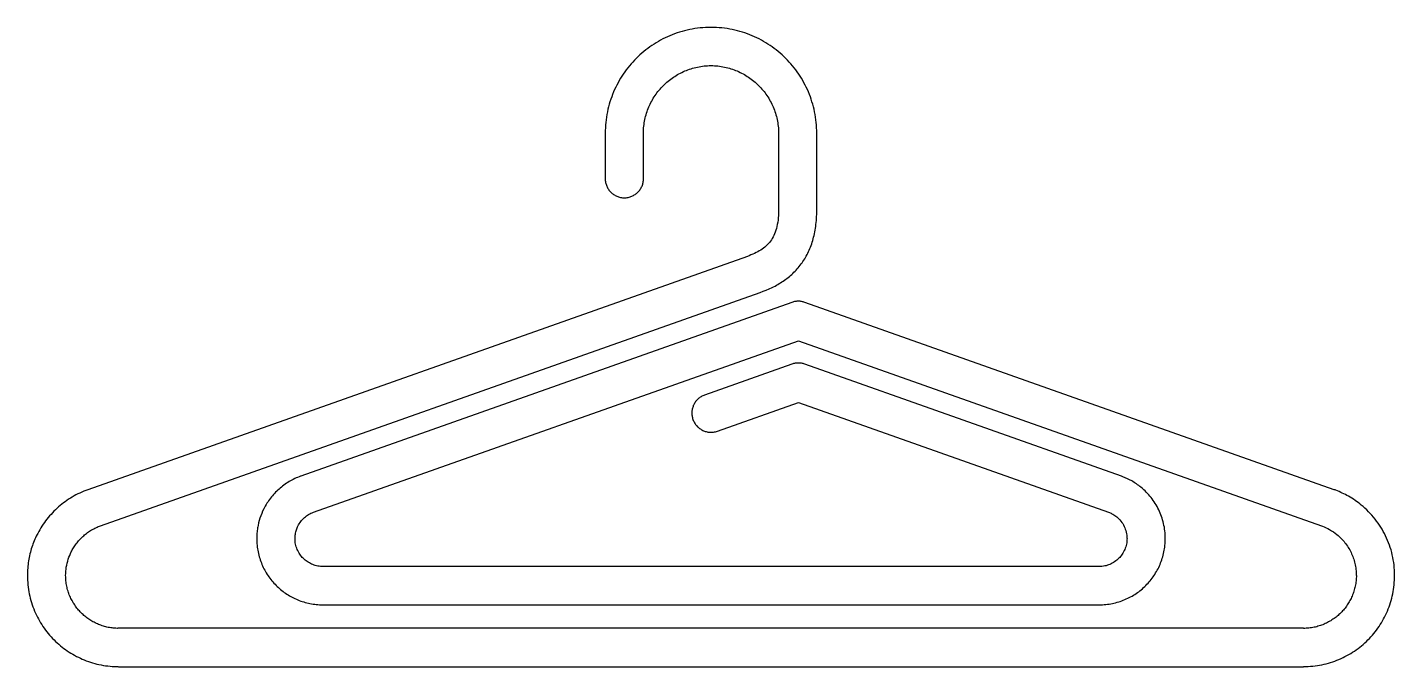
# Model space of a CAD drawing. Extents: x 27 to 2943, y 104 to 2866.
# Drawn here: x 1520 to 1920, y 534.4 to 721.5 of the extents above; entities that cross this region are included whole.
import ezdxf

# ---------------------------------------------------------------- set-up
doc = ezdxf.new("R2010")
doc.units = 0
doc.layers.add('IMPORT_-_HANGER_PACK_EPS', color=18, linetype='CONTINUOUS')

msp = doc.modelspace()

# ---------------------------------------------------------------- linework, layer by layer
at = {"layer": 'IMPORT_-_HANGER_PACK_EPS'}
msp.add_lwpolyline([(1718.18, 613.87), (1717.91, 613.77), (1717.65, 613.65), (1717.39, 613.53), (1717.15, 613.39), (1716.91, 613.24), (1716.69, 613.08), (1716.47, 612.91), (1716.27, 612.73), (1716.07, 612.54), (1715.88, 612.34), (1715.71, 612.14), (1715.54, 611.93), (1715.38, 611.71), (1715.24, 611.48), (1715.11, 611.24), (1714.98, 611), (1714.87, 610.76), (1714.78, 610.51), (1714.69, 610.25), (1714.62, 609.99), (1714.55, 609.73), (1714.5, 609.47), (1714.47, 609.2), (1714.44, 608.92), (1714.43, 608.65), (1714.44, 608.38), (1714.46, 608.1), (1714.49, 607.82), (1714.53, 607.55), (1714.59, 607.27), (1714.67, 607), (1714.75, 606.72), (1714.86, 606.45), (1714.97, 606.19), (1715.1, 605.94), (1715.24, 605.69), (1715.39, 605.46), (1715.55, 605.23), (1715.72, 605.02), (1715.9, 604.81), (1716.08, 604.61), (1716.28, 604.43), (1716.49, 604.25), (1716.7, 604.08), (1716.92, 603.93), (1717.15, 603.78), (1717.38, 603.65), (1717.62, 603.53), (1717.87, 603.42), (1718.12, 603.32), (1718.37, 603.23), (1718.63, 603.16), (1718.89, 603.1), (1719.16, 603.05), (1719.43, 603.01), (1719.7, 602.99), (1719.97, 602.98), (1720.25, 602.98), (1720.52, 603), (1720.8, 603.03), (1721.08, 603.08), (1721.35, 603.14), (1721.63, 603.21), (1721.9, 603.3), (1745.59, 611.68), (1836.35, 579.56), (1836.36, 579.56), (1836.59, 579.48), (1836.84, 579.38), (1837.09, 579.26), (1837.34, 579.13), (1837.59, 578.99), (1837.9, 578.81), (1838.19, 578.62), (1838.46, 578.42), (1838.73, 578.22), (1839.06, 577.93), (1839.38, 577.62), (1839.68, 577.3), (1839.96, 576.96), (1840.23, 576.6), (1840.48, 576.23), (1840.7, 575.84), (1840.91, 575.44), (1841.09, 575.03), (1841.25, 574.61), (1841.39, 574.18), (1841.51, 573.73), (1841.6, 573.28), (1841.67, 572.81), (1841.71, 572.34), (1841.72, 571.87), (1841.72, 571.86), (1841.74, 571.86), (1841.73, 571.45), (1841.7, 571.03), (1841.65, 570.62), (1841.57, 570.22), (1841.48, 569.83), (1841.37, 569.44), (1841.24, 569.06), (1841.09, 568.69), (1840.93, 568.33), (1840.74, 567.97), (1840.55, 567.63), (1840.33, 567.3), (1840.1, 566.97), (1839.85, 566.66), (1839.6, 566.36), (1839.32, 566.08), (1839.04, 565.81), (1838.74, 565.55), (1838.43, 565.31), (1838.11, 565.08), (1837.78, 564.86), (1837.44, 564.67), (1837.09, 564.48), (1836.73, 564.32), (1836.37, 564.17), (1835.99, 564.04), (1835.61, 563.93), (1835.22, 563.84), (1834.82, 563.76), (1834.42, 563.71), (1834.01, 563.67), (1833.59, 563.66), (1833.59, 563.66), (1833.54, 563.66), (1833.54, 563.68), (1833.54, 563.68), (1833.5, 563.68), (1833.5, 563.68), (1720.04, 563.68), (1606.58, 563.68), (1606.18, 563.67), (1605.79, 563.7), (1605.4, 563.74), (1605.02, 563.8), (1604.64, 563.89), (1604.28, 563.98), (1603.91, 564.1), (1603.56, 564.23), (1603.21, 564.38), (1602.87, 564.54), (1602.54, 564.72), (1602.22, 564.91), (1601.9, 565.12), (1601.6, 565.34), (1601.31, 565.57), (1601.03, 565.82), (1600.76, 566.08), (1600.48, 566.37), (1600.22, 566.66), (1599.98, 566.98), (1599.75, 567.3), (1599.53, 567.63), (1599.34, 567.97), (1599.15, 568.33), (1598.99, 568.69), (1598.84, 569.06), (1598.71, 569.44), (1598.6, 569.83), (1598.51, 570.22), (1598.43, 570.62), (1598.38, 571.03), (1598.35, 571.44), (1598.34, 571.86), (1598.36, 571.86), (1598.36, 571.87), (1598.36, 571.87), (1598.34, 571.87), (1598.35, 572.19), (1598.37, 572.52), (1598.4, 572.84), (1598.44, 573.16), (1598.5, 573.48), (1598.57, 573.79), (1598.66, 574.11), (1598.75, 574.42), (1598.86, 574.73), (1598.97, 575.02), (1599.08, 575.29), (1599.2, 575.54), (1599.21, 575.53), (1599.39, 575.88), (1599.59, 576.21), (1599.81, 576.54), (1600.04, 576.85), (1600.28, 577.15), (1600.53, 577.44), (1600.8, 577.72), (1601.08, 577.99), (1601.38, 578.24), (1601.68, 578.47), (1602, 578.7), (1602.32, 578.9), (1602.66, 579.1), (1603.01, 579.27), (1603.36, 579.43), (1603.72, 579.57), (1603.73, 579.56), (1745.59, 629.77), (1898.64, 575.6), (1898.64, 575.6), (1898.92, 575.51), (1899.44, 575.29), (1899.96, 575.05), (1900.49, 574.79), (1901.01, 574.51), (1901.57, 574.17), (1902.12, 573.81), (1902.65, 573.43), (1903.15, 573.04), (1903.47, 572.77), (1903.78, 572.49), (1904.09, 572.2), (1904.39, 571.91), (1904.67, 571.61), (1904.96, 571.29), (1905.23, 570.98), (1905.49, 570.65), (1905.75, 570.32), (1905.99, 569.98), (1906.23, 569.63), (1906.46, 569.28), (1906.68, 568.92), (1906.89, 568.55), (1907.09, 568.18), (1907.28, 567.8), (1907.45, 567.41), (1907.62, 567.02), (1907.78, 566.63), (1907.93, 566.23), (1908.07, 565.82), (1908.19, 565.41), (1908.31, 564.99), (1908.41, 564.57), (1908.5, 564.15), (1908.58, 563.72), (1908.65, 563.28), (1908.71, 562.84), (1908.75, 562.4), (1908.78, 561.96), (1908.8, 561.51), (1908.81, 561.06), (1908.81, 561.06), (1908.83, 561.06), (1908.83, 560.66), (1908.81, 560.26), (1908.79, 559.87), (1908.75, 559.48), (1908.71, 559.09), (1908.65, 558.71), (1908.59, 558.33), (1908.52, 557.95), (1908.43, 557.57), (1908.34, 557.2), (1908.24, 556.83), (1908.13, 556.47), (1908.02, 556.11), (1907.89, 555.75), (1907.75, 555.4), (1907.61, 555.05), (1907.46, 554.71), (1907.3, 554.37), (1907.13, 554.03), (1906.96, 553.7), (1906.77, 553.37), (1906.58, 553.05), (1906.38, 552.73), (1906.18, 552.42), (1905.97, 552.12), (1905.75, 551.82), (1905.52, 551.52), (1905.28, 551.23), (1905.04, 550.95), (1904.8, 550.67), (1904.54, 550.39), (1904.28, 550.13), (1904.02, 549.87), (1903.75, 549.62), (1903.47, 549.37), (1903.18, 549.13), (1902.9, 548.9), (1902.6, 548.67), (1902.3, 548.45), (1902, 548.24), (1901.68, 548.03), (1901.37, 547.83), (1901.05, 547.64), (1900.72, 547.46), (1900.39, 547.29), (1900.06, 547.12), (1899.72, 546.96), (1899.38, 546.81), (1899.03, 546.66), (1898.68, 546.53), (1898.32, 546.4), (1897.96, 546.28), (1897.6, 546.18), (1897.23, 546.07), (1896.86, 545.98), (1896.49, 545.9), (1896.11, 545.83), (1895.73, 545.76), (1895.35, 545.71), (1894.96, 545.66), (1894.58, 545.63), (1894.18, 545.6), (1893.79, 545.59), (1893.4, 545.58), (1893.36, 545.58), (1893.36, 545.58), (1893.36, 545.6), (1893.35, 545.6), (1893.3, 545.6), (1893.3, 545.6), (1720.04, 545.6), (1546.78, 545.6), (1546.55, 545.6), (1546.33, 545.58), (1545.95, 545.6), (1545.57, 545.62), (1545.19, 545.66), (1544.81, 545.7), (1544.44, 545.75), (1544.07, 545.81), (1543.7, 545.88), (1543.34, 545.95), (1542.98, 546.04), (1542.62, 546.13), (1542.27, 546.24), (1541.92, 546.35), (1541.57, 546.47), (1541.22, 546.6), (1540.88, 546.73), (1540.55, 546.87), (1540.22, 547.02), (1539.89, 547.18), (1539.56, 547.35), (1539.24, 547.52), (1538.93, 547.7), (1538.62, 547.89), (1538.31, 548.08), (1538.01, 548.28), (1537.72, 548.49), (1537.43, 548.71), (1537.14, 548.93), (1536.86, 549.16), (1536.59, 549.39), (1536.32, 549.63), (1536.05, 549.88), (1535.79, 550.13), (1535.53, 550.4), (1535.28, 550.67), (1535.03, 550.95), (1534.79, 551.23), (1534.56, 551.52), (1534.33, 551.82), (1534.11, 552.12), (1533.9, 552.42), (1533.69, 552.73), (1533.49, 553.05), (1533.3, 553.37), (1533.12, 553.7), (1532.94, 554.03), (1532.78, 554.37), (1532.62, 554.71), (1532.47, 555.05), (1532.32, 555.4), (1532.19, 555.75), (1532.06, 556.11), (1531.94, 556.47), (1531.83, 556.83), (1531.73, 557.2), (1531.64, 557.57), (1531.56, 557.95), (1531.49, 558.33), (1531.42, 558.71), (1531.37, 559.09), (1531.33, 559.48), (1531.29, 559.87), (1531.27, 560.26), (1531.25, 560.66), (1531.24, 561.05), (1531.27, 561.05), (1531.27, 561.06), (1531.27, 561.06), (1531.24, 561.06), (1531.26, 561.68), (1531.3, 562.29), (1531.36, 562.9), (1531.44, 563.51), (1531.55, 564.11), (1531.68, 564.7), (1531.84, 565.28), (1532.02, 565.86), (1532.21, 566.42), (1532.42, 566.95), (1532.64, 567.48), (1532.89, 567.98), (1533.01, 568.25), (1533.18, 568.56), (1533.36, 568.87), (1533.54, 569.18), (1533.73, 569.48), (1533.93, 569.78), (1534.14, 570.07), (1534.35, 570.36), (1534.57, 570.64), (1534.79, 570.92), (1535.02, 571.19), (1535.26, 571.46), (1535.5, 571.72), (1535.75, 571.97), (1536, 572.22), (1536.26, 572.47), (1536.53, 572.71), (1536.8, 572.94), (1537.07, 573.16), (1537.35, 573.38), (1537.64, 573.59), (1537.93, 573.8), (1538.23, 574), (1538.53, 574.19), (1538.83, 574.38), (1539.14, 574.56), (1539.46, 574.73), (1539.78, 574.9), (1540.1, 575.05), (1540.43, 575.2), (1540.76, 575.35), (1541.1, 575.48), (1541.44, 575.61), (1541.44, 575.6), (1734.4, 643.88), (1735.31, 644.22), (1736.21, 644.58), (1737.09, 644.96), (1737.94, 645.36), (1738.36, 645.57), (1738.78, 645.78), (1739.19, 646.01), (1739.59, 646.23), (1739.99, 646.47), (1740.38, 646.71), (1740.77, 646.96), (1741.15, 647.21), (1741.52, 647.47), (1741.89, 647.74), (1742.25, 648.01), (1742.61, 648.29), (1742.96, 648.58), (1743.31, 648.87), (1743.65, 649.17), (1743.98, 649.48), (1744.31, 649.8), (1744.63, 650.12), (1744.94, 650.45), (1745.25, 650.79), (1745.55, 651.14), (1745.84, 651.49), (1746.13, 651.85), (1746.41, 652.22), (1746.68, 652.6), (1746.95, 652.98), (1747.2, 653.36), (1747.45, 653.76), (1747.69, 654.16), (1747.92, 654.56), (1748.15, 654.98), (1748.36, 655.4), (1748.57, 655.83), (1748.77, 656.27), (1748.96, 656.71), (1749.15, 657.17), (1749.32, 657.63), (1749.49, 658.09), (1749.65, 658.57), (1749.79, 659.05), (1749.94, 659.54), (1750.07, 660.04), (1750.19, 660.55), (1750.31, 661.07), (1750.41, 661.59), (1750.51, 662.12), (1750.6, 662.67), (1750.68, 663.22), (1750.75, 663.77), (1750.81, 664.34), (1750.86, 664.92), (1750.9, 665.5), (1750.94, 666.1), (1750.96, 666.7), (1750.97, 667.31), (1750.98, 667.94), (1751, 667.94), (1751, 690.52), (1751, 690.52), (1750.98, 690.52), (1750.97, 691.32), (1750.94, 692.11), (1750.89, 692.9), (1750.82, 693.68), (1750.73, 694.46), (1750.62, 695.23), (1750.49, 696), (1750.35, 696.75), (1750.18, 697.51), (1750, 698.25), (1749.8, 698.99), (1749.58, 699.72), (1749.35, 700.44), (1749.1, 701.16), (1748.83, 701.86), (1748.54, 702.56), (1748.24, 703.25), (1747.92, 703.93), (1747.59, 704.6), (1747.24, 705.26), (1746.87, 705.92), (1746.49, 706.56), (1746.1, 707.19), (1745.69, 707.82), (1745.26, 708.43), (1744.82, 709.03), (1744.37, 709.62), (1743.91, 710.2), (1743.43, 710.76), (1742.93, 711.32), (1742.43, 711.86), (1741.91, 712.39), (1741.38, 712.91), (1740.84, 713.42), (1740.28, 713.91), (1739.71, 714.39), (1739.13, 714.85), (1738.54, 715.31), (1737.94, 715.75), (1737.33, 716.17), (1736.71, 716.58), (1736.08, 716.97), (1735.43, 717.35), (1734.78, 717.72), (1734.12, 718.07), (1733.45, 718.4), (1732.77, 718.72), (1732.08, 719.02), (1731.38, 719.31), (1730.67, 719.58), (1729.96, 719.83), (1729.24, 720.07), (1728.51, 720.28), (1727.77, 720.48), (1727.02, 720.67), (1726.27, 720.83), (1725.51, 720.98), (1724.75, 721.1), (1723.98, 721.21), (1723.2, 721.3), (1722.42, 721.37), (1721.63, 721.42), (1720.84, 721.45), (1720.04, 721.46), (1720.04, 721.48), (1720.04, 721.48), (1720.04, 721.48), (1720.04, 721.48), (1720.04, 721.46), (1719.24, 721.45), (1718.45, 721.42), (1717.66, 721.37), (1716.88, 721.3), (1716.1, 721.21), (1715.33, 721.1), (1714.56, 720.98), (1713.81, 720.83), (1713.05, 720.67), (1712.31, 720.48), (1711.57, 720.28), (1710.84, 720.07), (1710.12, 719.83), (1709.4, 719.58), (1708.7, 719.31), (1708, 719.02), (1707.31, 718.72), (1706.63, 718.4), (1705.96, 718.07), (1705.29, 717.72), (1704.64, 717.35), (1704, 716.97), (1703.37, 716.58), (1702.74, 716.17), (1702.13, 715.74), (1701.53, 715.31), (1700.94, 714.85), (1700.36, 714.39), (1699.8, 713.91), (1699.24, 713.42), (1698.7, 712.91), (1698.17, 712.39), (1697.65, 711.86), (1697.14, 711.32), (1696.65, 710.76), (1696.17, 710.2), (1695.7, 709.62), (1695.25, 709.03), (1694.81, 708.43), (1694.39, 707.81), (1693.98, 707.19), (1693.58, 706.56), (1693.2, 705.92), (1692.84, 705.26), (1692.49, 704.6), (1692.15, 703.93), (1691.84, 703.25), (1691.53, 702.56), (1691.25, 701.86), (1690.98, 701.16), (1690.73, 700.44), (1690.49, 699.72), (1690.27, 698.99), (1690.07, 698.25), (1689.89, 697.51), (1689.73, 696.75), (1689.58, 696), (1689.46, 695.23), (1689.35, 694.46), (1689.26, 693.68), (1689.19, 692.9), (1689.14, 692.11), (1689.11, 691.32), (1689.1, 690.52), (1689.08, 690.52), (1689.08, 690.52), (1689.08, 677.22), (1689.08, 676.93), (1689.1, 676.65), (1689.14, 676.36), (1689.19, 676.09), (1689.25, 675.82), (1689.33, 675.55), (1689.42, 675.29), (1689.52, 675.03), (1689.63, 674.79), (1689.75, 674.54), (1689.89, 674.31), (1690.03, 674.08), (1690.19, 673.86), (1690.36, 673.65), (1690.53, 673.44), (1690.72, 673.25), (1690.92, 673.06), (1691.12, 672.89), (1691.33, 672.72), (1691.55, 672.56), (1691.78, 672.42), (1692.01, 672.28), (1692.26, 672.16), (1692.5, 672.05), (1692.76, 671.95), (1693.02, 671.86), (1693.29, 671.78), (1693.56, 671.72), (1693.84, 671.67), (1694.12, 671.63), (1694.4, 671.61), (1694.69, 671.61), (1694.98, 671.61), (1695.26, 671.63), (1695.55, 671.67), (1695.82, 671.72), (1696.09, 671.78), (1696.36, 671.86), (1696.62, 671.95), (1696.88, 672.05), (1697.12, 672.16), (1697.37, 672.28), (1697.6, 672.42), (1697.83, 672.56), (1698.05, 672.72), (1698.26, 672.89), (1698.47, 673.06), (1698.66, 673.25), (1698.85, 673.44), (1699.02, 673.65), (1699.19, 673.86), (1699.35, 674.08), (1699.49, 674.31), (1699.63, 674.54), (1699.75, 674.79), (1699.86, 675.03), (1699.96, 675.29), (1700.05, 675.55), (1700.13, 675.82), (1700.19, 676.09), (1700.24, 676.36), (1700.28, 676.65), (1700.3, 676.93), (1700.31, 677.22), (1700.31, 690.52), (1700.31, 690.52), (1700.28, 690.52), (1700.29, 691.03), (1700.31, 691.53), (1700.34, 692.03), (1700.39, 692.53), (1700.44, 693.02), (1700.51, 693.51), (1700.59, 693.99), (1700.69, 694.48), (1700.79, 694.95), (1700.91, 695.43), (1701.04, 695.89), (1701.18, 696.36), (1701.33, 696.82), (1701.49, 697.27), (1701.66, 697.72), (1701.85, 698.17), (1702.04, 698.61), (1702.25, 699.04), (1702.46, 699.47), (1702.69, 699.89), (1702.92, 700.31), (1703.16, 700.72), (1703.42, 701.12), (1703.68, 701.52), (1703.95, 701.91), (1704.23, 702.3), (1704.53, 702.67), (1704.82, 703.04), (1705.13, 703.41), (1705.45, 703.76), (1705.77, 704.11), (1706.11, 704.45), (1706.45, 704.79), (1706.79, 705.11), (1707.15, 705.43), (1707.51, 705.73), (1707.88, 706.03), (1708.26, 706.32), (1708.65, 706.61), (1709.04, 706.88), (1709.44, 707.14), (1709.84, 707.4), (1710.25, 707.64), (1710.67, 707.87), (1711.09, 708.1), (1711.52, 708.31), (1711.95, 708.52), (1712.39, 708.71), (1712.84, 708.89), (1713.29, 709.07), (1713.74, 709.23), (1714.2, 709.38), (1714.66, 709.52), (1715.13, 709.65), (1715.61, 709.77), (1716.08, 709.87), (1716.57, 709.96), (1717.05, 710.05), (1717.54, 710.12), (1718.03, 710.17), (1718.53, 710.22), (1719.03, 710.25), (1719.53, 710.27), (1720.04, 710.28), (1720.04, 710.25), (1720.04, 710.25), (1720.04, 710.25), (1720.04, 710.25), (1720.04, 710.28), (1720.55, 710.27), (1721.05, 710.25), (1721.55, 710.22), (1722.04, 710.17), (1722.54, 710.12), (1723.03, 710.05), (1723.51, 709.96), (1723.99, 709.87), (1724.47, 709.77), (1724.94, 709.65), (1725.41, 709.52), (1725.88, 709.38), (1726.34, 709.23), (1726.79, 709.07), (1727.24, 708.89), (1727.69, 708.71), (1728.12, 708.52), (1728.56, 708.31), (1728.99, 708.1), (1729.41, 707.87), (1729.83, 707.64), (1730.24, 707.4), (1730.64, 707.14), (1731.04, 706.88), (1731.43, 706.61), (1731.81, 706.32), (1732.19, 706.03), (1732.56, 705.73), (1732.92, 705.43), (1733.28, 705.11), (1733.63, 704.79), (1733.97, 704.45), (1734.3, 704.11), (1734.63, 703.76), (1734.94, 703.41), (1735.25, 703.05), (1735.55, 702.67), (1735.84, 702.3), (1736.12, 701.91), (1736.4, 701.52), (1736.66, 701.12), (1736.91, 700.72), (1737.16, 700.31), (1737.39, 699.89), (1737.62, 699.47), (1737.83, 699.04), (1738.03, 698.61), (1738.23, 698.17), (1738.41, 697.72), (1738.58, 697.27), (1738.75, 696.82), (1738.9, 696.36), (1739.04, 695.89), (1739.17, 695.43), (1739.28, 694.95), (1739.39, 694.47), (1739.48, 693.99), (1739.56, 693.51), (1739.63, 693.02), (1739.69, 692.53), (1739.74, 692.03), (1739.77, 691.53), (1739.79, 691.03), (1739.79, 690.52), (1739.77, 690.52), (1739.77, 690.52), (1739.77, 667.94), (1739.79, 667.94), (1739.78, 667.18), (1739.75, 666.46), (1739.7, 665.76), (1739.64, 665.09), (1739.55, 664.44), (1739.44, 663.82), (1739.32, 663.22), (1739.18, 662.65), (1739.02, 662.1), (1738.84, 661.57), (1738.65, 661.07), (1738.43, 660.59), (1738.21, 660.14), (1737.96, 659.7), (1737.7, 659.28), (1737.42, 658.89), (1737.13, 658.52), (1736.82, 658.17), (1736.5, 657.83), (1736.15, 657.5), (1735.79, 657.18), (1735.4, 656.88), (1735, 656.59), (1734.59, 656.31), (1734.15, 656.04), (1733.7, 655.78), (1733.24, 655.54), (1732.75, 655.3), (1732.25, 655.07), (1731.74, 654.86), (1731.21, 654.65), (1730.67, 654.45), (1537.71, 586.17), (1537.72, 586.16), (1537.69, 586.15), (1537.1, 585.93), (1536.52, 585.69), (1535.94, 585.44), (1535.37, 585.18), (1534.81, 584.91), (1534.25, 584.62), (1533.71, 584.33), (1533.17, 584.01), (1532.64, 583.69), (1532.11, 583.36), (1531.6, 583.01), (1531.09, 582.65), (1530.6, 582.28), (1530.11, 581.9), (1529.63, 581.51), (1529.16, 581.11), (1528.7, 580.7), (1528.25, 580.27), (1527.81, 579.84), (1527.38, 579.4), (1526.96, 578.94), (1526.55, 578.48), (1526.15, 578.01), (1525.76, 577.52), (1525.38, 577.03), (1525.02, 576.53), (1524.66, 576.03), (1524.32, 575.51), (1523.99, 574.98), (1523.67, 574.45), (1523.36, 573.91), (1523.07, 573.36), (1522.88, 573.03), (1522.66, 572.58), (1522.45, 572.12), (1522.25, 571.66), (1522.05, 571.2), (1521.86, 570.74), (1521.69, 570.27), (1521.52, 569.8), (1521.36, 569.33), (1521.2, 568.84), (1521.06, 568.35), (1520.93, 567.86), (1520.8, 567.36), (1520.68, 566.85), (1520.58, 566.35), (1520.48, 565.83), (1520.39, 565.32), (1520.32, 564.8), (1520.25, 564.28), (1520.19, 563.75), (1520.14, 563.22), (1520.11, 562.68), (1520.08, 562.15), (1520.07, 561.61), (1520.06, 561.06), (1520.04, 561.06), (1520.04, 561.06), (1520.04, 561.05), (1520.06, 561.05), (1520.07, 560.36), (1520.09, 559.68), (1520.14, 559), (1520.2, 558.32), (1520.27, 557.65), (1520.37, 556.98), (1520.48, 556.32), (1520.6, 555.67), (1520.74, 555.02), (1520.9, 554.38), (1521.07, 553.74), (1521.26, 553.11), (1521.46, 552.49), (1521.68, 551.87), (1521.91, 551.26), (1522.15, 550.66), (1522.41, 550.06), (1522.69, 549.48), (1522.97, 548.9), (1523.27, 548.33), (1523.59, 547.77), (1523.91, 547.21), (1524.25, 546.67), (1524.61, 546.13), (1524.97, 545.6), (1525.35, 545.09), (1525.74, 544.58), (1526.14, 544.08), (1526.55, 543.59), (1526.97, 543.11), (1527.41, 542.65), (1527.85, 542.19), (1528.3, 541.75), (1528.76, 541.33), (1529.22, 540.91), (1529.7, 540.51), (1530.19, 540.11), (1530.68, 539.73), (1531.19, 539.36), (1531.7, 539), (1532.23, 538.66), (1532.76, 538.32), (1533.3, 538), (1533.84, 537.69), (1534.4, 537.39), (1534.96, 537.11), (1535.54, 536.83), (1536.12, 536.58), (1536.7, 536.33), (1537.29, 536.1), (1537.9, 535.88), (1538.5, 535.68), (1539.12, 535.49), (1539.74, 535.31), (1540.36, 535.15), (1540.99, 535.01), (1541.63, 534.88), (1542.27, 534.76), (1542.92, 534.66), (1543.57, 534.58), (1544.23, 534.51), (1544.9, 534.46), (1545.56, 534.42), (1546.23, 534.4), (1546.48, 534.38), (1546.72, 534.37), (1546.72, 534.37), (1546.72, 534.37), (1546.72, 534.37), (1546.78, 534.37), (1720.04, 534.37), (1893.3, 534.37), (1893.3, 534.37), (1893.35, 534.37), (1893.36, 534.37), (1893.36, 534.39), (1894.05, 534.4), (1894.73, 534.43), (1895.41, 534.47), (1896.09, 534.53), (1896.76, 534.61), (1897.43, 534.7), (1898.09, 534.81), (1898.74, 534.94), (1899.39, 535.08), (1900.03, 535.23), (1900.67, 535.4), (1901.3, 535.59), (1901.92, 535.79), (1902.54, 536.01), (1903.15, 536.24), (1903.75, 536.49), (1904.35, 536.75), (1904.93, 537.02), (1905.51, 537.31), (1906.08, 537.61), (1906.65, 537.92), (1907.2, 538.25), (1907.74, 538.59), (1908.28, 538.94), (1908.81, 539.3), (1909.33, 539.68), (1909.83, 540.07), (1910.33, 540.47), (1910.82, 540.88), (1911.3, 541.31), (1911.76, 541.74), (1912.22, 542.19), (1912.67, 542.65), (1913.1, 543.11), (1913.53, 543.59), (1913.94, 544.08), (1914.34, 544.58), (1914.73, 545.09), (1915.11, 545.6), (1915.47, 546.13), (1915.82, 546.67), (1916.16, 547.21), (1916.49, 547.77), (1916.8, 548.33), (1917.1, 548.9), (1917.39, 549.48), (1917.67, 550.06), (1917.92, 550.66), (1918.17, 551.26), (1918.4, 551.87), (1918.62, 552.49), (1918.82, 553.11), (1919.01, 553.74), (1919.18, 554.38), (1919.34, 555.02), (1919.48, 555.67), (1919.6, 556.33), (1919.71, 556.99), (1919.8, 557.65), (1919.88, 558.32), (1919.94, 559), (1919.98, 559.68), (1920.01, 560.37), (1920.02, 561.06), (1920.04, 561.06), (1920.04, 561.06), (1920.03, 561.83), (1919.99, 562.6), (1919.94, 563.37), (1919.86, 564.13), (1919.77, 564.88), (1919.65, 565.62), (1919.51, 566.36), (1919.35, 567.09), (1919.17, 567.82), (1918.97, 568.53), (1918.75, 569.24), (1918.52, 569.94), (1918.26, 570.63), (1917.99, 571.31), (1917.7, 571.98), (1917.39, 572.65), (1917.06, 573.3), (1916.71, 573.94), (1916.35, 574.57), (1915.98, 575.19), (1915.58, 575.8), (1915.17, 576.4), (1914.74, 576.98), (1914.3, 577.56), (1913.85, 578.12), (1913.38, 578.67), (1912.89, 579.2), (1912.39, 579.73), (1911.88, 580.24), (1911.35, 580.73), (1910.81, 581.21), (1910.26, 581.68), (1909.81, 582.04), (1909.36, 582.38), (1908.9, 582.72), (1908.44, 583.05), (1907.97, 583.36), (1907.5, 583.67), (1907.02, 583.96), (1906.53, 584.24), (1906.09, 584.49), (1905.65, 584.73), (1905.19, 584.96), (1904.73, 585.18), (1904.26, 585.39), (1903.78, 585.6), (1903.3, 585.8), (1902.81, 585.99), (1902.59, 586.08), (1902.37, 586.17), (1902.37, 586.17), (1747.46, 641), (1747.24, 641.07), (1747.02, 641.13), (1746.79, 641.19), (1746.56, 641.23), (1746.33, 641.27), (1746.1, 641.3), (1745.86, 641.31), (1745.63, 641.32), (1745.39, 641.32), (1745.15, 641.3), (1744.92, 641.28), (1744.68, 641.24), (1744.44, 641.2), (1744.2, 641.14), (1743.96, 641.08), (1743.73, 641), (1600, 590.13), (1600, 590.12), (1599.98, 590.11), (1599.54, 589.95), (1599.11, 589.77), (1598.68, 589.59), (1598.25, 589.4), (1597.84, 589.19), (1597.43, 588.98), (1597.02, 588.76), (1596.62, 588.52), (1596.23, 588.28), (1595.84, 588.03), (1595.46, 587.78), (1595.09, 587.51), (1594.72, 587.23), (1594.36, 586.95), (1594, 586.66), (1593.66, 586.36), (1593.32, 586.05), (1592.99, 585.73), (1592.66, 585.41), (1592.35, 585.08), (1592.04, 584.74), (1591.74, 584.39), (1591.45, 584.04), (1591.16, 583.68), (1590.89, 583.32), (1590.62, 582.94), (1590.36, 582.56), (1590.11, 582.18), (1589.87, 581.79), (1589.64, 581.39), (1589.42, 580.98), (1589.21, 580.57), (1589.22, 580.57), (1589.21, 580.55), (1588.88, 579.88), (1588.59, 579.21), (1588.32, 578.54), (1588.09, 577.88), (1587.88, 577.17), (1587.69, 576.45), (1587.53, 575.72), (1587.46, 575.34), (1587.39, 574.97), (1587.34, 574.59), (1587.29, 574.21), (1587.25, 573.83), (1587.21, 573.44), (1587.19, 573.05), (1587.17, 572.66), (1587.16, 572.27), (1587.15, 571.87), (1587.13, 571.87), (1587.13, 571.87), (1587.13, 571.86), (1587.15, 571.86), (1587.16, 571.36), (1587.18, 570.86), (1587.21, 570.37), (1587.25, 569.87), (1587.31, 569.39), (1587.38, 568.9), (1587.46, 568.42), (1587.55, 567.94), (1587.65, 567.47), (1587.76, 567), (1587.89, 566.54), (1588.02, 566.08), (1588.17, 565.63), (1588.33, 565.18), (1588.49, 564.74), (1588.67, 564.3), (1588.86, 563.87), (1589.06, 563.44), (1589.27, 563.02), (1589.49, 562.6), (1589.72, 562.19), (1589.95, 561.79), (1590.2, 561.39), (1590.46, 561), (1590.72, 560.62), (1590.99, 560.25), (1591.28, 559.88), (1591.57, 559.51), (1591.87, 559.16), (1592.18, 558.81), (1592.49, 558.47), (1592.82, 558.14), (1593.14, 557.83), (1593.47, 557.52), (1593.8, 557.22), (1594.14, 556.93), (1594.49, 556.65), (1594.85, 556.37), (1595.21, 556.11), (1595.58, 555.85), (1595.95, 555.6), (1596.34, 555.36), (1596.72, 555.12), (1597.12, 554.9), (1597.51, 554.68), (1597.92, 554.48), (1598.33, 554.28), (1598.75, 554.09), (1599.17, 553.92), (1599.59, 553.75), (1600.02, 553.59), (1600.46, 553.44), (1600.9, 553.3), (1601.34, 553.17), (1601.79, 553.06), (1602.24, 552.95), (1602.7, 552.85), (1603.16, 552.77), (1603.63, 552.69), (1604.1, 552.63), (1604.57, 552.57), (1605.05, 552.53), (1605.53, 552.5), (1606.01, 552.48), (1606.27, 552.46), (1606.54, 552.45), (1606.54, 552.45), (1606.54, 552.45), (1606.54, 552.45), (1606.58, 552.45), (1720.04, 552.45), (1833.49, 552.45), (1833.54, 552.45), (1833.54, 552.45), (1833.54, 552.47), (1834.04, 552.48), (1834.54, 552.5), (1835.04, 552.53), (1835.53, 552.57), (1836.02, 552.63), (1836.5, 552.7), (1836.98, 552.78), (1837.46, 552.87), (1837.93, 552.97), (1838.4, 553.08), (1838.86, 553.21), (1839.32, 553.34), (1839.77, 553.49), (1840.22, 553.65), (1840.66, 553.82), (1841.1, 554), (1841.53, 554.18), (1841.96, 554.38), (1842.38, 554.59), (1842.8, 554.81), (1843.21, 555.04), (1843.61, 555.28), (1844.01, 555.52), (1844.4, 555.78), (1844.78, 556.04), (1845.16, 556.32), (1845.52, 556.6), (1845.89, 556.89), (1846.24, 557.19), (1846.59, 557.5), (1846.93, 557.81), (1847.26, 558.14), (1847.58, 558.47), (1847.9, 558.81), (1848.21, 559.16), (1848.51, 559.51), (1848.8, 559.87), (1849.08, 560.24), (1849.36, 560.62), (1849.62, 561), (1849.88, 561.39), (1850.12, 561.79), (1850.36, 562.19), (1850.59, 562.6), (1850.81, 563.02), (1851.02, 563.44), (1851.22, 563.87), (1851.4, 564.3), (1851.58, 564.74), (1851.75, 565.18), (1851.91, 565.63), (1852.06, 566.08), (1852.19, 566.54), (1852.32, 567), (1852.43, 567.47), (1852.53, 567.94), (1852.62, 568.42), (1852.7, 568.9), (1852.77, 569.39), (1852.83, 569.87), (1852.87, 570.37), (1852.9, 570.86), (1852.92, 571.36), (1852.93, 571.86), (1852.95, 571.86), (1852.95, 571.87), (1852.94, 572.43), (1852.92, 572.99), (1852.88, 573.54), (1852.82, 574.1), (1852.75, 574.64), (1852.66, 575.18), (1852.56, 575.72), (1852.45, 576.25), (1852.32, 576.78), (1852.17, 577.3), (1852.01, 577.81), (1851.84, 578.32), (1851.66, 578.82), (1851.46, 579.32), (1851.24, 579.81), (1851.02, 580.29), (1850.78, 580.76), (1850.53, 581.23), (1850.27, 581.69), (1849.99, 582.14), (1849.7, 582.58), (1849.41, 583.02), (1849.1, 583.45), (1848.78, 583.86), (1848.44, 584.27), (1848.1, 584.67), (1847.75, 585.06), (1847.38, 585.44), (1847.01, 585.81), (1846.63, 586.17), (1846.23, 586.52), (1845.83, 586.86), (1845.51, 587.12), (1845.18, 587.37), (1844.84, 587.62), (1844.51, 587.86), (1844.16, 588.09), (1843.82, 588.31), (1843.47, 588.52), (1843.12, 588.73), (1842.51, 589.06), (1841.87, 589.38), (1841.22, 589.67), (1840.54, 589.95), (1840.32, 590.04), (1840.08, 590.13), (1840.08, 590.13), (1747.46, 622.91), (1747.24, 622.98), (1747.02, 623.05), (1746.79, 623.1), (1746.56, 623.15), (1746.33, 623.19), (1746.1, 623.21), (1745.86, 623.23), (1745.63, 623.23), (1745.39, 623.23), (1745.15, 623.22), (1744.92, 623.19), (1744.68, 623.16), (1744.44, 623.11), (1744.2, 623.06), (1743.96, 622.99), (1743.73, 622.91), (1718.18, 613.87)], close=True, dxfattribs=at)
msp.add_lwpolyline([(1747.46, 641), (1747.46, 641)], dxfattribs=at)

doc.saveas('drawing.dxf')
